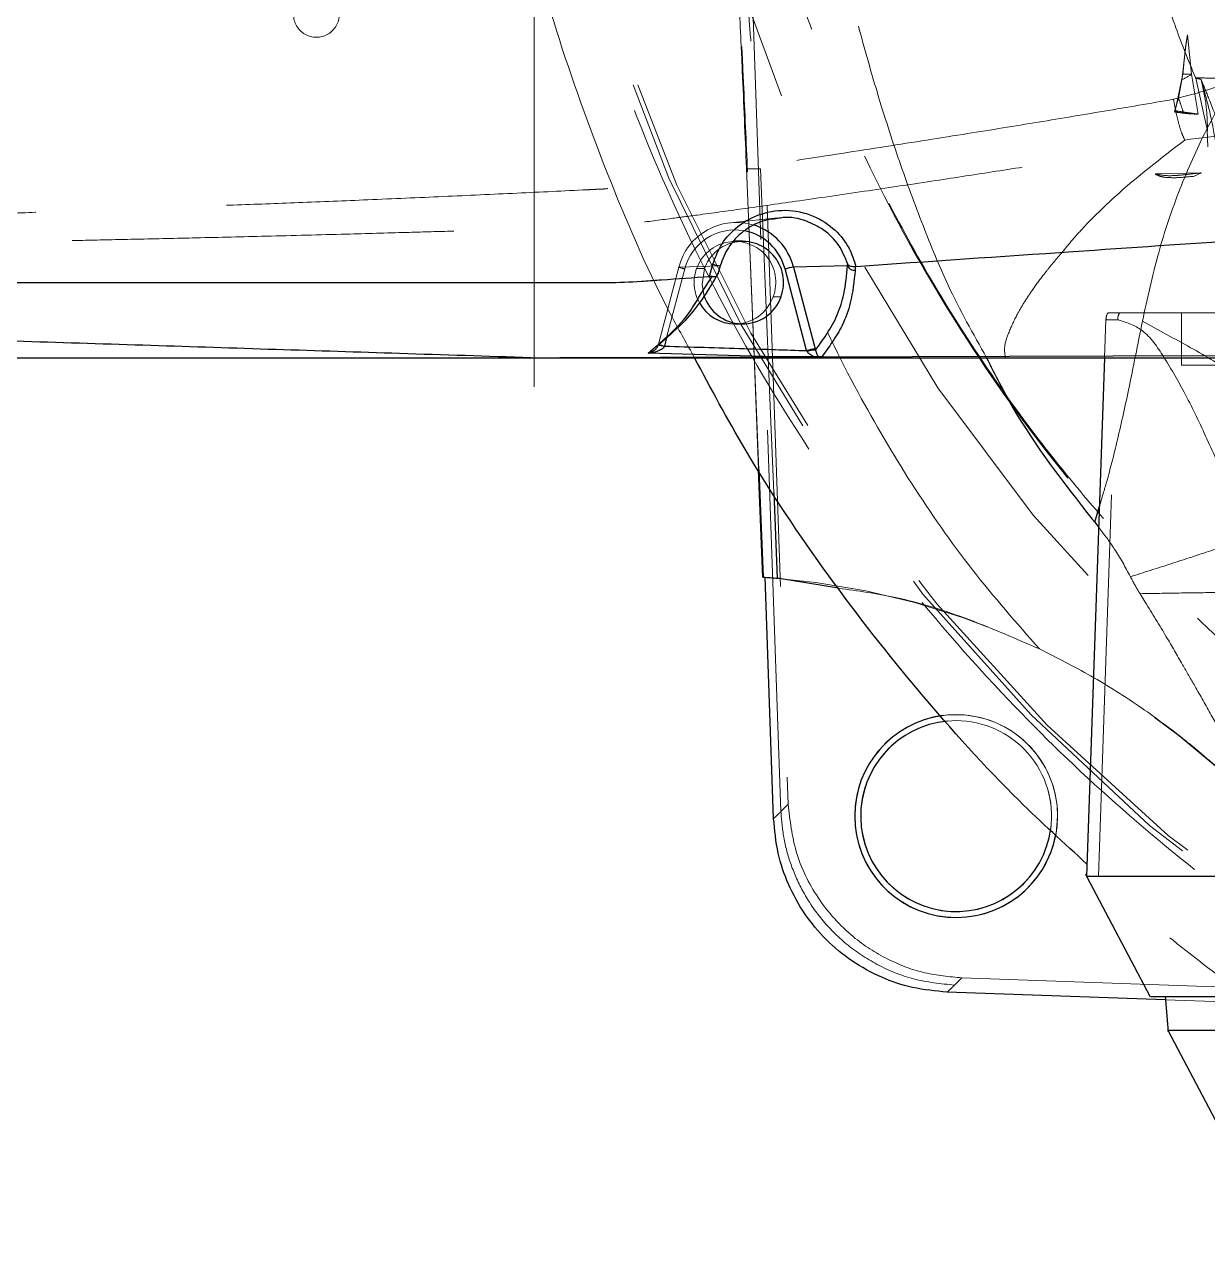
# Model space of a CAD drawing. Header units: millimetres. Extents: x 126 to 938, y 244 to 707.
# Drawn here: x 779.875 to 783.81, y 555.232 to 559.321 of the extents above; entities that cross this region are included whole.
import ezdxf

# ---------------------------------------------------------------- set-up
doc = ezdxf.new("R2010")
doc.units = ezdxf.units.MM
doc.linetypes.add('HIDDEN', pattern=[1.905, 1.27, -0.635])

msp = doc.modelspace()

# ---------------------------------------------------------------- linework, layer by layer
at = {"color": 7, "linetype": 'HIDDEN', "lineweight": 18}
for p, q in [((782.2786, 560.6239), (782.415, 556.7265)), ((781.5695, 558.1156), (781.5695, 559.7071)), ((781.5695, 559.7071), (781.5695, 558.4883)), ((783.7381, 559.2545), (783.7436, 559.2873)), ((783.7436, 559.2873), (783.7568, 559.1554)), ((783.7278, 559.1626), (783.7381, 559.2545)), ((783.7381, 559.2545), (783.7384, 559.2545)), ((783.702, 559.0342), (783.728, 559.1554)), ((783.725, 559.1375), (783.7278, 559.1626)), ((783.7278, 559.1626), (783.7286, 559.1626)), ((783.728, 559.1554), (783.7568, 559.1554)), ((783.7568, 559.1554), (783.7786, 559.023)), ((783.771, 559.1431), (783.8094, 558.9677)), ((783.7134, 559.0765), (783.725, 559.1375)), ((783.6998, 559.0303), (783.7134, 559.0765)), ((783.8092, 558.9691), (783.8111, 558.9141)), ((783.6385, 558.8245), (783.7898, 558.8274)), ((783.6385, 558.8236), (783.6385, 558.8245)), ((783.7574, 558.8157), (783.7629, 558.8157)), ((783.7898, 558.8274), (783.7629, 558.8157)), ((782.38, 558.6776), (782.2225, 558.6617)), ((781.9833, 558.2573), (782.051, 558.514)), ((781.9836, 558.2574), (782.0514, 558.5141)), ((782.0709, 558.5077), (782.0107, 558.2797)), ((782.1885, 558.5181), (782.0514, 558.5141)), ((782.1105, 558.5093), (782.1366, 558.5093)), ((782.1813, 558.4922), (782.1767, 558.4848)), ((782.1885, 558.5181), (782.1813, 558.4922)), ((782.365, 558.4152), (782.391, 558.4152)), ((787.3237, 558.3623), (783.4787, 558.3623)), ((783.4787, 558.3623), (783.5176, 558.3623)), ((783.5176, 558.3623), (784.7833, 558.3623)), ((783.7237, 558.3623), (783.7237, 558.1873)), ((791.2237, 558.3623), (783.7237, 558.3623)), ((783.7237, 558.3623), (789.7719, 558.3623)), ((783.4469, 556.4872), (783.511, 558.339)), ((783.472, 558.339), (783.4676, 558.2123)), ((787.3237, 558.339), (783.472, 558.339)), ((783.472, 558.339), (783.511, 558.339)), ((781.9834, 558.2572), (781.9826, 558.2544)), ((783.1375, 558.2123), (778.1429, 558.2123)), ((783.1375, 558.2123), (784.6166, 558.2123)), ((791.2237, 558.1873), (783.7237, 558.1873)), ((783.7237, 558.1873), (789.7719, 558.1873)), ((783.5837, 557.43), (783.5854, 557.4272)), ((783.5854, 557.4272), (783.6027, 557.3992)), ((782.9737, 557.0048), (782.9444, 557.0034)), ((782.415, 556.7265), (782.3908, 556.7024)), ((783.3059, 556.6276), (783.3112, 556.6873)), ((783.4074, 556.4875), (783.4074, 556.4873)), ((782.9683, 556.1248), (782.9926, 556.149)), ((782.9926, 556.149), (786.7006, 556.0192)), ((784.5096, 556.0873), (783.6223, 556.0873)), ((784.4368, 556.0495), (783.6696, 556.0763))]:
    msp.add_line(p, q, dxfattribs=at)
at = {"color": 7, "linetype": 'Continuous', "lineweight": 25}
for p, q in [((782.2638, 558.5998), (782.2377, 558.5998)), ((782.1533, 558.4828), (782.1646, 558.5237)), ((782.1887, 558.5179), (782.181, 558.49)), ((782.181, 558.49), (782.1813, 558.4922)), ((782.4763, 558.236), (782.4046, 558.5077)), ((782.6124, 558.5184), (782.4327, 558.5141)), ((782.4327, 558.5141), (782.5043, 558.2425)), ((778.925, 558.463), (781.6997, 558.4627)), ((782.1181, 558.4135), (782.1624, 558.4826)), ((782.2377, 558.3248), (782.2638, 558.3248)), ((782.0107, 558.2797), (782.0031, 558.2509)), ((782.0031, 558.2509), (782.0023, 558.2494)), ((778.9682, 558.2123), (781.559, 558.2123)), ((781.559, 558.2123), (789.6435, 558.2123)), ((782.3689, 558.215), (781.9491, 558.2277)), ((782.5019, 558.2151), (782.3689, 558.215)), ((783.4676, 558.2123), (783.4074, 556.4873)), ((782.3311, 557.4823), (782.3166, 557.84)), ((782.3171, 557.8393), (782.3315, 557.4822)), ((782.3668, 557.7641), (782.3784, 557.4789)), ((783.4347, 557.6653), (783.4503, 557.7183)), ((783.4262, 557.6753), (783.4347, 557.6653)), ((783.4347, 557.6653), (783.4479, 557.6474)), ((782.5826, 557.4455), (782.3784, 557.4789)), ((783.4036, 556.4946), (783.4074, 556.4875)), ((783.4074, 556.4873), (783.6196, 556.0856)), ((783.6696, 556.0763), (782.9441, 556.1017)), ((783.6227, 556.0873), (784.0032, 556.0873)), ((783.6686, 556.0884), (783.679, 555.9699))]:
    msp.add_line(p, q, dxfattribs=at)
at = {"color": 7, "linetype": 'HIDDEN', "lineweight": 18, "flags": 128}
for points in [[(782.3908, 556.7024), (782.3143, 558.8977), (782.2542, 560.6225)], [(782.3166, 557.84), (782.3002, 558.2445), (782.276, 558.8433)], [(782.2765, 558.8425), (782.3016, 558.2225), (782.3171, 557.8393)], [(782.3233, 558.8407), (782.3541, 558.0781), (782.3668, 557.7641)], [(782.1366, 558.5093), (782.1285, 558.4563), (782.1345, 558.4213)], [(782.3908, 556.7023), (782.3908, 556.7023), (782.3908, 556.7023)], [(784.1262, 556.4873), (784.1025, 556.4873), (783.4469, 556.4872)]]:
    msp.add_lwpolyline(points, dxfattribs=at)
at = {"color": 7, "linetype": 'Continuous', "lineweight": 25, "flags": 128}
for points in [[(782.0023, 558.2494), (781.9979, 558.2506), (781.9937, 558.2517), (781.9901, 558.2526), (781.987, 558.2534), (781.9847, 558.254), (781.9832, 558.2543), (781.9825, 558.2544), (781.9828, 558.2543)], [(782.5267, 558.2155), (782.8277, 558.2165), (783.1505, 558.2175), (783.4951, 558.2186), (783.8615, 558.2198), (784.2497, 558.221), (784.6597, 558.2223), (785.0114, 558.2235), (785.1616, 558.2239), (785.3163, 558.2244), (785.4756, 558.2249), (785.6393, 558.2254), (785.8488, 558.2261), (786.078, 558.2268), (786.2988, 558.2275), (786.4938, 558.2281), (786.696, 558.2288), (786.7968, 558.2291), (786.8907, 558.2294), (786.9484, 558.2295), (787.0046, 558.2296)], [(782.3665, 556.6792), (782.3508, 557.1287), (782.3384, 557.4818)], [(783.6794, 555.9725), (783.7712, 555.7987), (783.9721, 555.4183)]]:
    msp.add_lwpolyline(points, dxfattribs=at)
at = {"color": 7, "linetype": 'HIDDEN', "lineweight": 18}
msp.add_circle((782.9737, 556.6873), 0.3175, dxfattribs=at)
for centre, radius, start, end in [((787.4737, 561.1873), 5.5, 90, 270), ((787.4737, 561.1873), 5.5, 90, 270), ((787.4737, 561.1872), 5.95, 181.9999, 266.80843), ((787.4737, 561.1872), 5.95, 181.99983, 266.80851), ((787.4737, 561.1873), 5.9354, 182.00006, 268), ((780.8455, 559.3547), 0.0762, 179.9955, 0.0045), ((780.8455, 559.3547), 0.0762, 179.9955, 0.0045), ((783.347, 559.8482), 0.805, 298.0066, 300.6028), ((782.2422, 558.4655), 0.1969, 72.0522, 165.7191), ((782.2382, 558.4648), 0.1728, 80.2389, 165.6319), ((782.2382, 558.4635), 0.1357, 339.1752, 160.2572), ((782.2648, 558.4639), 0.136, 105.7156, 160.5145), ((782.0513, 558.5137), 0.000421, 82.1559, 128.8923), ((782.0943, 558.6143), 0.1092, 246.6872, 257.6349), ((782.2416, 558.4623), 0.1393, 160.2622, 208.7427), ((782.1883, 558.5177), 0.000437, 28.6672, 70.6037), ((782.2373, 558.4601), 0.1353, 270.1752, 340.6525), ((783.5219, 558.3373), 0.0499, 149.9577, 178.0041), ((782.1737, 554.9872), 2.5, 25.1443, 86.2217), ((782.9737, 556.6873), 0.3375, 0.0002, 179.9998), ((782.9737, 556.6873), 0.3375, 359.9982, 97.7834), ((782.9737, 556.6873), 0.3175, 352.4359, 89.9995), ((782.9737, 556.6873), 0.3375, 180.0002, 359.9998)]:
    msp.add_arc(centre, radius, start, end, dxfattribs=at)
at = {"color": 7, "linetype": 'Continuous', "lineweight": 25}
for centre, radius, start, end in [((782.2405, 558.4645), 0.1985, 14.4875, 71.6709), ((782.2365, 558.4642), 0.1736, 14.4884, 79.7061), ((782.2631, 558.4629), 0.1365, 339.5671, 104.9148), ((782.2196, 558.6989), 0.1837, 252.597, 260.3332), ((782.4724, 558.2778), 0.2396, 99.5574, 106.4425), ((782.2638, 558.4599), 0.1349, 196.6234, 340.6505), ((782.2382, 558.4599), 0.1351, 208.556, 269.8193), ((781.9835, 558.2571), 0.000313, 75.0856, 137.096), ((782.0265, 558.3575), 0.1091, 246.692, 257.6413), ((782.5442, 558.0056), 0.2402, 99.5593, 106.4299), ((782.502, 558.1614), 0.0759, 87.2097, 108.6086), ((782.9737, 556.6873), 0.3375, 97.7827, 179.9998), ((782.9737, 556.6873), 0.3175, 95.2954, 352.4349), ((782.9737, 556.6873), 0.3375, 180.0005, 349.8232)]:
    msp.add_arc(centre, radius, start, end, dxfattribs=at)
at = {"color": 7, "linetype": 'HIDDEN', "lineweight": 18}
for points, knots in [([(782.3024, 561.1872), (782.3309, 560.9852), (782.3846, 560.603), (782.4583, 560.1793), (782.51, 559.9158), (782.5358, 559.7909), (782.5619, 559.6707), (782.5884, 559.5551), (782.6153, 559.4442), (782.6547, 559.2905), (782.709, 559.0975), (782.7821, 558.8692), (782.861, 558.656), (782.9506, 558.4344), (783.0302, 558.292), (783.0748, 558.2123)], [0, 0, 0, 0, 0.198048, 0.374629, 0.417352, 0.458618, 0.498429, 0.536796, 0.573717, 0.609202, 0.690801, 0.768293, 0.841796, 0.911447, 1, 1, 1, 1]), ([(782.1883, 560.5354), (782.1976, 560.4688), (782.2166, 560.3328), (782.2554, 560.1261), (782.3036, 559.9126), (782.3577, 559.7112), (782.4177, 559.5171), (782.4844, 559.3253), (782.5674, 559.1139), (782.6787, 558.8639), (782.8216, 558.5855), (783.001, 558.2854), (783.2019, 557.9956), (783.4156, 557.728), (783.6132, 557.5109), (783.7937, 557.3322), (783.92, 557.2174), (784.012, 557.1386), (784.0623, 557.0965), (784.1143, 557.0543), (784.1678, 557.0118), (784.2229, 556.9693), (784.2921, 556.9173), (784.3928, 556.8446), (784.5009, 556.7711), (784.6056, 556.7038), (784.6911, 556.651), (784.7863, 556.5948), (784.8915, 556.5357), (785.0576, 556.4476), (785.2768, 556.3426), (785.5406, 556.2337), (785.8056, 556.1395), (786.0751, 556.0592), (786.3522, 555.9913), (786.5345, 555.9586), (786.6232, 555.9427)], [0, 0, 0, 0, 0.029427, 0.0601118, 0.0920571, 0.125264, 0.151383, 0.1810111, 0.214148, 0.2507974, 0.3007912, 0.3511115, 0.4037674, 0.4550719, 0.50096, 0.5322046, 0.5662675, 0.5756555, 0.5852353, 0.5950095, 0.6049763, 0.6151366, 0.6254886, 0.6429089, 0.6695038, 0.6827103, 0.6973837, 0.7135229, 0.7311274, 0.7501964, 0.7958395, 0.8374784, 0.875119, 0.9189318, 0.9605581, 1, 1, 1, 1]), ([(782.1893, 560.5321), (782.1896, 560.5303), (782.1905, 560.5239), (782.1918, 560.5107), (782.1973, 560.4529), (782.2047, 560.3534), (782.216, 560.2103), (782.225, 560.0943), (782.2321, 560.0037), (782.2368, 559.9446), (782.2414, 559.8866), (782.246, 559.8294), (782.2507, 559.7696), (782.2567, 559.6951), (782.2652, 559.5884), (782.2753, 559.4607), (782.2859, 559.3274), (782.2954, 559.2057), (782.3048, 559.0848), (782.3141, 558.9625), (782.3203, 558.8807), (782.3233, 558.8407)], [0, 0, 0, 0, 0.003193, 0.011347, 0.023555, 0.105786, 0.187847, 0.277237, 0.311595, 0.348576, 0.381973, 0.41455, 0.449929, 0.488148, 0.546688, 0.639211, 0.714529, 0.783133, 0.855041, 0.928995, 1, 1, 1, 1]), ([(782.2585, 559.2508), (782.2548, 559.3318), (782.2462, 559.5223), (782.2333, 559.7833), (782.2205, 560.0325), (782.2113, 560.2012), (782.204, 560.3288), (782.1997, 560.3991), (782.197, 560.4403), (782.1962, 560.4521)], [0, 0, 0, 0, 0.20207, 0.47568, 0.651728, 0.824404, 0.896922, 0.970596, 1, 1, 1, 1]), ([(786.5768, 555.9519), (786.4478, 555.9757), (786.1621, 556.0283), (785.733, 556.1576), (785.2937, 556.3278), (784.8772, 556.5334), (784.4859, 556.7702), (784.122, 557.0357), (783.7872, 557.3269), (783.4502, 557.6752), (783.1242, 558.086), (782.8246, 558.5616), (782.581, 559.0555), (782.3944, 559.5605), (782.2651, 560.0316), (782.2194, 560.3364), (782.1996, 560.4678)], [0, 0, 0, 0, 0.058392, 0.129282, 0.19916, 0.268, 0.335799, 0.402573, 0.468349, 0.533161, 0.61811, 0.701402, 0.783004, 0.86285, 0.940852, 1, 1, 1, 1]), ([(782.1035, 558.2123), (782.0787, 558.2562), (781.9734, 558.4433), (781.8201, 558.7962), (781.6477, 559.2676), (781.5125, 559.7554), (781.4553, 560.0866), (781.4268, 560.2518)], [0, 0, 0, 0, 0.070123, 0.2981, 0.533286, 0.767174, 1, 1, 1, 1]), ([(787.2862, 555.2321), (787.107, 555.2422), (786.7487, 555.2622), (786.2149, 555.3517), (785.6893, 555.4868), (785.1825, 555.6697), (784.7083, 555.891), (784.2686, 556.1451), (783.8593, 556.4292), (783.4757, 556.7458), (783.0979, 557.1148), (782.735, 557.5402), (782.3981, 558.0244), (782.1109, 558.539), (781.877, 559.0789), (781.6933, 559.6383), (781.6185, 560.0228), (781.5811, 560.215)], [0, 0, 0, 0, 0.065567, 0.131071, 0.19746, 0.263689, 0.327713, 0.388478, 0.449099, 0.509625, 0.570066, 0.641911, 0.713662, 0.78533, 0.856935, 0.928486, 1, 1, 1, 1]), ([(783.5933, 558.3338), (783.61, 558.4102), (783.6424, 558.5593), (783.7141, 558.7719), (783.8041, 558.9746), (783.9214, 559.1749), (784.0702, 559.3652), (784.2493, 559.5344), (784.3871, 559.6166), (784.4554, 559.6574)], [0, 0, 0, 0, 0.143575, 0.28031, 0.411407, 0.550593, 0.705768, 0.854197, 1, 1, 1, 1]), ([(783.66, 559.4409), (783.6746, 559.3971), (783.7077, 559.2981), (783.747, 559.1984), (783.7712, 559.1425), (783.7722, 559.14)], [0, 0, 0, 0, 0.430962, 0.975078, 1, 1, 1, 1]), ([(783.7384, 559.2545), (783.7392, 559.2606), (783.7407, 559.2715), (783.7427, 559.2824), (783.7436, 559.2873)], [0, 0, 0, 0, 0.5573, 1, 1, 1, 1]), ([(782.276, 558.8433), (782.2716, 558.9507), (782.266, 559.0866), (782.2598, 559.2224), (782.2585, 559.2508)], [0, 0, 0, 0, 0.790354, 1, 1, 1, 1]), ([(782.2606, 559.2481), (782.2626, 559.2078), (782.2692, 559.0688), (782.2753, 558.9298), (782.2796, 558.8311)], [0, 0, 0, 0, 0.2897302, 1, 1, 1, 1]), ([(784.3582, 559.2228), (784.3158, 559.2266), (784.2315, 559.234), (784.1049, 559.2096), (783.9734, 559.1674), (783.8409, 559.1094), (783.7433, 559.0842), (783.6969, 559.0723)], [0, 0, 0, 0, 0.185485, 0.368932, 0.55918, 0.790327, 1, 1, 1, 1]), ([(783.7286, 559.1626), (783.7302, 559.1795), (783.7331, 559.2101), (783.7368, 559.2407), (783.7384, 559.2545)], [0, 0, 0, 0, 0.549762, 1, 1, 1, 1]), ([(783.728, 559.1554), (783.7281, 559.1567), (783.7283, 559.1591), (783.7285, 559.1615), (783.7286, 559.1626)], [0, 0, 0, 0, 0.558759, 1, 1, 1, 1]), ([(783.7884, 559.1388), (783.7814, 559.1402), (783.7579, 559.1448), (783.8483, 559.1412), (783.9093, 559.1414), (783.9946, 559.1403), (784.0466, 559.1397)], [0, 0, 0, 0, 0.056564, 0.187457, 0.505677, 1, 1, 1, 1]), ([(784.0147, 558.626), (784.0035, 558.6467), (783.9812, 558.6881), (783.9395, 558.772), (783.8964, 558.8678), (783.853, 558.976), (783.8193, 559.063), (783.7973, 559.1171), (783.7884, 559.1388)], [0, 0, 0, 0, 0.125968, 0.251365, 0.500907, 0.687701, 0.87474, 1, 1, 1, 1]), ([(783.7884, 559.1388), (783.7951, 559.1095), (783.808, 559.053), (783.8092, 558.9952), (783.8099, 558.9673)], [0, 0, 0, 0, 0.518734, 1, 1, 1, 1]), ([(783.8399, 558.9126), (783.8335, 558.9497), (783.8203, 559.026), (783.7993, 559.1005), (783.7884, 559.1388)], [0, 0, 0, 0, 0.486743, 1, 1, 1, 1]), ([(783.6969, 559.0723), (783.6199, 559.059), (783.4651, 559.0324), (783.2316, 558.9936), (782.9836, 558.9534), (782.7159, 558.9113), (782.4415, 558.8686), (782.1856, 558.8297), (782.0132, 558.8043), (781.9092, 558.7894), (781.8685, 558.7835), (781.8398, 558.7793), (781.8208, 558.7765), (781.8065, 558.7738), (781.786, 558.7733), (781.7667, 558.7722), (781.6748, 558.7678), (781.509, 558.7597), (781.2658, 558.7487), (781.0234, 558.738), (780.7906, 558.7285), (780.5317, 558.719), (780.2696, 558.7095), (780.0204, 558.7004), (779.856, 558.6942), (779.747, 558.6898), (779.6758, 558.6869), (779.6112, 558.684), (779.556, 558.6815), (779.5108, 558.6791), (779.4604, 558.6762), (779.3764, 558.6737), (779.2562, 558.6696), (779.1208, 558.6653), (779.0004, 558.6616), (778.8957, 558.6586), (778.7718, 558.655), (778.6219, 558.6509), (778.4421, 558.6461), (778.2573, 558.6413), (778.0805, 558.6373), (777.9134, 558.6325), (777.7528, 558.6272), (777.5893, 558.6223), (777.4243, 558.6173), (777.2638, 558.6126), (777.1206, 558.6085), (776.9642, 558.6041), (776.7746, 558.599), (776.518, 558.5923), (776.3281, 558.5874), (776.2237, 558.5847)], [0, 0, 0, 0, 0.031249, 0.062809, 0.094682, 0.131752, 0.171226, 0.205744, 0.235302, 0.240907, 0.247788, 0.251749, 0.252481, 0.255505, 0.257535, 0.26069, 0.263221, 0.294327, 0.327124, 0.360597, 0.391369, 0.420317, 0.464249, 0.496269, 0.520068, 0.530048, 0.539922, 0.548546, 0.555918, 0.562039, 0.566652, 0.576095, 0.595669, 0.614733, 0.630297, 0.643866, 0.656607, 0.679894, 0.703864, 0.72852, 0.753857, 0.774594, 0.795385, 0.818143, 0.840024, 0.861405, 0.882385, 0.897313, 0.924004, 0.958232, 1, 1, 1, 1]), ([(783.7344, 558.9368), (783.7308, 558.9445), (783.7216, 558.9642), (783.7127, 558.9974), (783.7037, 559.0348), (783.6992, 559.0597), (783.6969, 559.0723)], [0, 0, 0, 0, 0.180567, 0.462115, 0.727638, 1, 1, 1, 1]), ([(783.7302, 559.0263), (783.7273, 559.0355), (783.722, 559.0523), (783.7161, 559.069), (783.7134, 559.0765)], [0, 0, 0, 0, 0.547127, 1, 1, 1, 1]), ([(783.6998, 559.0303), (783.7002, 559.031), (783.701, 559.0323), (783.7017, 559.0336), (783.702, 559.0342)], [0, 0, 0, 0, 0.559393, 1, 1, 1, 1]), ([(783.7302, 559.0263), (783.7246, 559.027), (783.7144, 559.0283), (783.7043, 559.0297), (783.6998, 559.0303)], [0, 0, 0, 0, 0.559984, 1, 1, 1, 1]), ([(783.7786, 559.023), (783.7643, 559.025), (783.7388, 559.0287), (783.7133, 559.0325), (783.702, 559.0342)], [0, 0, 0, 0, 0.560058, 1, 1, 1, 1]), ([(783.7786, 559.023), (783.7696, 559.0232), (783.7534, 559.0236), (783.7373, 559.0254), (783.7302, 559.0263)], [0, 0, 0, 0, 0.557935, 1, 1, 1, 1]), ([(776.2237, 558.5386), (776.3217, 558.5408), (776.5223, 558.5455), (776.8301, 558.552), (777.1504, 558.5585), (777.431, 558.5641), (777.6612, 558.5686), (777.8321, 558.5719), (777.9845, 558.5746), (778.1267, 558.5759), (778.2585, 558.5771), (778.3929, 558.5782), (778.5337, 558.5794), (778.6933, 558.5809), (778.8715, 558.5828), (779.0584, 558.5852), (779.2313, 558.588), (779.3681, 558.5904), (779.4609, 558.592), (779.528, 558.5931), (779.5915, 558.594), (779.6678, 558.5952), (779.7599, 558.5968), (779.8578, 558.5987), (779.9678, 558.6008), (780.0965, 558.6035), (780.2596, 558.607), (780.4572, 558.6115), (780.6894, 558.617), (780.9226, 558.623), (781.1271, 558.6287), (781.2938, 558.6335), (781.4451, 558.6378), (781.5994, 558.6432), (781.7545, 558.6461), (781.8969, 558.6582), (782.016, 558.6744), (782.1338, 558.6898), (782.2759, 558.7095), (782.4656, 558.7364), (782.68, 558.7679), (782.8981, 558.8005), (783.1082, 558.8327), (783.3133, 558.8653), (783.5227, 558.8999), (783.6634, 558.9244), (783.7344, 558.9368)], [0, 0, 0, 0, 0.039026, 0.079894, 0.122612, 0.166623, 0.191639, 0.214323, 0.234669, 0.252358, 0.270935, 0.287165, 0.305868, 0.327044, 0.350699, 0.376838, 0.401484, 0.419582, 0.431322, 0.438421, 0.446328, 0.45658, 0.468813, 0.483027, 0.495552, 0.512637, 0.534289, 0.560521, 0.591349, 0.626795, 0.653416, 0.672811, 0.693212, 0.713703, 0.734284, 0.754979, 0.770562, 0.782156, 0.802277, 0.827693, 0.858457, 0.888572, 0.915509, 0.94311, 0.97129, 1, 1, 1, 1]), ([(783.7344, 558.9368), (783.6552, 558.8758), (783.5367, 558.7848), (783.4169, 558.6676), (783.3599, 558.6045), (783.3375, 558.5768), (783.3265, 558.5632)], [0, 0, 0, 0, 0.540374, 0.807191, 0.90538, 1, 1, 1, 1]), ([(783.7344, 558.9368), (783.7858, 558.9437), (783.8875, 558.9574), (784.0391, 558.9465), (784.1857, 558.9255), (784.2829, 558.9162), (784.3315, 558.9116)], [0, 0, 0, 0, 0.258645, 0.511641, 0.756207, 1, 1, 1, 1]), ([(782.3233, 558.8407), (782.3172, 558.8405), (782.3082, 558.8403), (782.2966, 558.8404), (782.2891, 558.8406), (782.2832, 558.8412), (782.2787, 558.8413), (782.2768, 558.8427), (782.276, 558.8433)], [0, 0, 0, 0, 0.382529, 0.56528, 0.725915, 0.853118, 0.940485, 1, 1, 1, 1]), ([(783.2508, 557.2433), (783.175, 557.3297), (783.0216, 557.5045), (782.8219, 557.7917), (782.6359, 558.1084), (782.4657, 558.4573), (782.3713, 558.7113), (782.3233, 558.8407)], [0, 0, 0, 0, 0.185299, 0.374922, 0.563097, 0.77746, 1, 1, 1, 1]), ([(783.6363, 558.8236), (783.6367, 558.8238), (783.6375, 558.8241), (783.6382, 558.8244), (783.6385, 558.8245)], [0, 0, 0, 0, 0.561015, 1, 1, 1, 1]), ([(783.7574, 558.8157), (783.7422, 558.814), (783.7157, 558.811), (783.681, 558.8114), (783.6548, 558.8139), (783.6419, 558.8207), (783.6363, 558.8236)], [0, 0, 0, 0, 0.371589, 0.647915, 0.848035, 1, 1, 1, 1]), ([(783.6385, 558.8236), (783.6381, 558.8236), (783.6374, 558.8236), (783.6366, 558.8236), (783.6363, 558.8236)], [0, 0, 0, 0, 0.5611035, 1, 1, 1, 1]), ([(783.7898, 558.8274), (783.7802, 558.8265), (783.7586, 558.8246), (783.7281, 558.8206), (783.6971, 558.818), (783.6679, 558.8177), (783.6484, 558.8216), (783.6385, 558.8236)], [0, 0, 0, 0, 0.189293, 0.427717, 0.607252, 0.801756, 1, 1, 1, 1]), ([(783.3265, 558.5632), (783.3206, 558.5564), (783.309, 558.5431), (783.2892, 558.5195), (783.2618, 558.4853), (783.2301, 558.4426), (783.1993, 558.3959), (783.1713, 558.3479), (783.1494, 558.299), (783.1321, 558.2514), (783.1359, 558.2236), (783.1375, 558.2123)], [0, 0, 0, 0, 0.065854, 0.129862, 0.22671, 0.388207, 0.520439, 0.638118, 0.7955, 0.917091, 1, 1, 1, 1]), ([(783.5176, 558.3623), (783.5155, 558.358), (783.512, 558.3506), (783.5113, 558.3425), (783.511, 558.339)], [0, 0, 0, 0, 0.575829, 1, 1, 1, 1]), ([(783.4503, 557.7183), (783.4586, 557.7457), (783.4794, 557.8151), (783.5123, 557.9438), (783.5512, 558.1217), (783.5781, 558.2574), (783.5933, 558.3338)], [0, 0, 0, 0, 0.135899, 0.343647, 0.630259, 1, 1, 1, 1]), ([(783.511, 558.339), (783.5376, 558.3305), (783.6008, 558.3102), (783.6674, 558.2125), (783.7369, 558.0938), (783.8048, 557.9498), (783.8729, 557.8016), (783.9401, 557.66), (784.0084, 557.5445), (784.0742, 557.4497), (784.1361, 557.4303), (784.1622, 557.4222)], [0, 0, 0, 0, 0.070695, 0.168058, 0.29164, 0.432147, 0.578155, 0.715454, 0.835863, 0.930731, 1, 1, 1, 1]), ([(783.5933, 558.3338), (783.6469, 558.3047), (783.7519, 558.2479), (783.9006, 558.1613), (784.0327, 558.0785), (784.14, 558.005), (784.2202, 557.9402), (784.2652, 557.8961), (784.2918, 557.8496), (784.2725, 557.8365), (784.2644, 557.831)], [0, 0, 0, 0, 0.207954, 0.407043, 0.587017, 0.73828, 0.853569, 0.929673, 0.970325, 1, 1, 1, 1]), ([(784.2637, 557.8312), (784.2629, 557.8153), (784.2611, 557.7786), (784.2094, 557.7339), (784.1393, 557.692), (784.0441, 557.6503), (783.9334, 557.6086), (783.8118, 557.567), (783.6842, 557.5252), (783.5974, 557.4977), (783.5536, 557.4838)], [0, 0, 0, 0, 0.05606, 0.130149, 0.232542, 0.360931, 0.507912, 0.666658, 0.831586, 1, 1, 1, 1]), ([(783.4479, 557.6474), (783.4658, 557.6243), (783.5057, 557.5728), (783.5366, 557.5154), (783.5536, 557.4838)], [0, 0, 0, 0, 0.449176, 1, 1, 1, 1]), ([(782.3384, 557.4818), (782.3371, 557.4819), (782.3346, 557.4821), (782.3322, 557.4822), (782.3311, 557.4823)], [0, 0, 0, 0, 0.559882, 1, 1, 1, 1]), ([(783.5536, 557.4838), (783.5583, 557.4746), (783.5678, 557.4564), (783.5784, 557.4387), (783.5837, 557.43)], [0, 0, 0, 0, 0.501823, 1, 1, 1, 1]), ([(783.2508, 557.2433), (783.1733, 557.2772), (783.0179, 557.3451), (782.794, 557.4163), (782.6462, 557.4367), (782.5826, 557.4455)], [0, 0, 0, 0, 0.362113, 0.72571, 1, 1, 1, 1]), ([(784.1689, 557.4272), (784.1673, 557.4276), (784.1559, 557.4307), (784.1273, 557.4298), (784.0786, 557.4322), (784.0117, 557.4321), (783.9278, 557.4321), (783.8273, 557.4311), (783.7113, 557.4295), (783.6289, 557.428), (783.5854, 557.4272)], [0, 0, 0, 0, 0.008306, 0.060589, 0.145181, 0.259605, 0.403719, 0.576572, 0.776189, 1, 1, 1, 1]), ([(783.6027, 557.3992), (783.6262, 557.3609), (783.6685, 557.2919), (783.723, 557.1985), (783.7727, 557.1116), (783.821, 557.0264), (783.8701, 556.9383), (783.9008, 556.8824), (783.9153, 556.856)], [0, 0, 0, 0, 0.215306, 0.387255, 0.51737, 0.694822, 0.855627, 1, 1, 1, 1]), ([(784.1433, 556.527), (784.1296, 556.5442), (784.0959, 556.5866), (784.0331, 556.6596), (783.9598, 556.7378), (783.8829, 556.8126), (783.8113, 556.8771), (783.7156, 556.9569), (783.5875, 557.0519), (783.4252, 557.1552), (783.3081, 557.2144), (783.2508, 557.2433)], [0, 0, 0, 0, 0.057154, 0.14057, 0.250234, 0.335628, 0.419138, 0.500769, 0.659421, 0.833277, 1, 1, 1, 1]), ([(782.415, 556.7265), (782.421, 556.6735), (782.4334, 556.5637), (782.5091, 556.4099), (782.6174, 556.2887), (782.7424, 556.2081), (782.866, 556.161), (782.9512, 556.1529), (782.9926, 556.149)], [0, 0, 0, 0, 0.177636, 0.367408, 0.56256, 0.714677, 0.861483, 1, 1, 1, 1]), ([(782.3908, 556.7023), (782.3908, 556.7023), (782.3907, 556.7022), (782.3907, 556.7022), (782.3906, 556.7021), (782.3905, 556.702), (782.3903, 556.7018), (782.3899, 556.7015), (782.3893, 556.7008), (782.3881, 556.6998), (782.386, 556.6977), (782.3823, 556.6942), (782.3756, 556.6879), (782.3701, 556.6826), (782.3665, 556.6792)], [0, 0, 0, 0, 0.001892, 0.003032, 0.005428, 0.009715, 0.017268, 0.030873, 0.055049, 0.098624, 0.175816, 0.313833, 0.560141, 1, 1, 1, 1]), ([(782.3908, 556.7024), (782.3908, 556.7024), (782.3908, 556.7023), (782.3908, 556.7023), (782.3908, 556.7023)], [0, 0, 0, 0, 0.531112, 1, 1, 1, 1]), ([(782.3908, 556.7023), (782.3931, 556.6736), (782.3979, 556.6138), (782.4229, 556.5231), (782.4642, 556.4305), (782.5255, 556.3404), (782.6077, 556.2577), (782.7109, 556.1892), (782.8331, 556.139), (782.9224, 556.1296), (782.9683, 556.1248)], [0, 0, 0, 0, 0.096057, 0.200418, 0.313081, 0.434029, 0.563235, 0.700677, 0.846275, 1, 1, 1, 1]), ([(784.7412, 555.5808), (784.6601, 555.6266), (784.4901, 555.7227), (784.2427, 555.8743), (783.9984, 556.0407), (783.7669, 556.2156), (783.5671, 556.3765), (783.4529, 556.4857), (783.4088, 556.5278)], [0, 0, 0, 0, 0.170437, 0.357362, 0.530958, 0.711007, 0.888346, 1, 1, 1, 1]), ([(783.4469, 556.4872), (783.4425, 556.4873), (783.4341, 556.4876), (783.423, 556.4871), (783.4148, 556.4872), (783.4101, 556.4871), (783.408, 556.4873), (783.4075, 556.4873), (783.4074, 556.4873)], [0, 0, 0, 0, 0.334724, 0.635702, 0.840843, 0.960134, 0.990642, 1, 1, 1, 1]), ([(782.9441, 556.1017), (782.9486, 556.106), (782.9567, 556.1137), (782.9648, 556.1214), (782.9683, 556.1248)], [0, 0, 0, 0, 0.559867, 1, 1, 1, 1]), ([(784.6223, 556.0873), (784.6167, 556.0873), (784.5865, 556.0873), (784.5258, 556.0873), (784.4151, 556.0873), (784.2769, 556.0873), (784.1382, 556.0873), (784.0156, 556.0873), (783.9078, 556.0873), (783.8095, 556.0873), (783.7295, 556.0873), (783.6949, 556.0873), (783.6612, 556.0873), (783.7104, 556.0873), (783.7425, 556.0873), (783.8408, 556.0873), (783.9697, 556.0873), (784.1571, 556.0873), (784.3599, 556.0873), (784.574, 556.0873), (784.7877, 556.0873), (785.0185, 556.0873), (785.2955, 556.0873), (785.6223, 556.0873), (785.9991, 556.0873), (786.3557, 556.0873), (786.6858, 556.0873), (786.9874, 556.0873), (787.2947, 556.0873), (787.502, 556.0873), (787.6059, 556.0873)], [0, 0, 0, 0, 0.003482, 0.018505, 0.037221, 0.071408, 0.103333, 0.122299, 0.146739, 0.169087, 0.183811, 0.19311, 0.194895, 0.199171, 0.209155, 0.224954, 0.253478, 0.291503, 0.338513, 0.378435, 0.422738, 0.46967, 0.520044, 0.592664, 0.670211, 0.751215, 0.811491, 0.872781, 0.936255, 1, 1, 1, 1]), ([(783.6821, 555.9739), (783.6886, 555.9739), (783.7196, 555.9738), (783.785, 555.9738), (783.8857, 555.9743), (783.9974, 555.9749), (784.1011, 555.9756), (784.2604, 555.9755), (784.3948, 555.976), (784.5431, 555.976), (784.5727, 555.9764), (784.6395, 555.9762), (784.6249, 555.9765), (784.6228, 555.9765)], [0, 0, 0, 0, 0.020264, 0.097988, 0.2059333, 0.3377005, 0.449767, 0.533465, 0.8368096, 0.9000935, 0.9606475, 0.9941246, 1, 1, 1, 1])]:
    msp.add_open_spline(points, degree=3, knots=knots, dxfattribs=at)
at = {"color": 7, "linetype": 'Continuous', "lineweight": 25}
for points, knots in [([(782.1646, 558.5237), (782.172, 558.544), (782.1882, 558.5883), (782.2389, 558.6473), (782.3138, 558.6926), (782.4064, 558.7089), (782.4983, 558.6898), (782.5712, 558.6423), (782.6194, 558.5816), (782.6336, 558.5368), (782.64, 558.5164)], [0, 0, 0, 0, 0.100154, 0.219088, 0.354988, 0.501197, 0.647036, 0.782138, 0.900298, 1, 1, 1, 1]), ([(782.3804, 558.6755), (782.363, 558.6734), (782.322, 558.6685), (782.2637, 558.6349), (782.2132, 558.5833), (782.1964, 558.539), (782.1885, 558.5181)], [0, 0, 0, 0, 0.197926, 0.465537, 0.747915, 1, 1, 1, 1]), ([(782.6129, 558.5239), (782.6043, 558.5454), (782.5865, 558.5895), (782.5361, 558.6389), (782.4723, 558.6707), (782.4179, 558.6832), (782.3864, 558.6767), (782.3804, 558.6755)], [0, 0, 0, 0, 0.228598, 0.469696, 0.680608, 0.938784, 1, 1, 1, 1]), ([(782.64, 558.5164), (782.8809, 558.5329), (783.3111, 558.5624), (783.7413, 558.5918), (783.9306, 558.6047)], [0, 0, 0, 0, 0.559998, 1, 1, 1, 1]), ([(782.1767, 558.4848), (782.1583, 558.4537), (782.1254, 558.3978), (782.0598, 558.3203), (782.0104, 558.2779), (781.9828, 558.2543)], [0, 0, 0, 0, 0.3568, 0.640931, 1, 1, 1, 1]), ([(782.1624, 558.4826), (782.1646, 558.4824), (782.1689, 558.4821), (782.1745, 558.4833), (782.179, 558.4859), (782.1803, 558.4886), (782.181, 558.49)], [0, 0, 0, 0, 0.310387, 0.592843, 0.788521, 1, 1, 1, 1]), ([(782.5057, 558.2373), (782.5186, 558.2551), (782.5457, 558.2927), (782.5807, 558.3542), (782.604, 558.4314), (782.6093, 558.4868), (782.6124, 558.5184)], [0, 0, 0, 0, 0.216229, 0.454464, 0.689741, 1, 1, 1, 1]), ([(782.6375, 558.503), (782.6339, 558.4667), (782.6276, 558.4038), (782.5989, 558.3234), (782.563, 558.2653), (782.5385, 558.2317), (782.5267, 558.2155)], [0, 0, 0, 0, 0.348419, 0.602091, 0.808209, 1, 1, 1, 1]), ([(782.6124, 558.5184), (782.6125, 558.5194), (782.6127, 558.5213), (782.6128, 558.5231), (782.6129, 558.5239)], [0, 0, 0, 0, 0.558929, 1, 1, 1, 1]), ([(782.6124, 558.5184), (782.6136, 558.516), (782.6163, 558.5109), (782.6231, 558.506), (782.6304, 558.5033), (782.6351, 558.5031), (782.6375, 558.503)], [0, 0, 0, 0, 0.259176, 0.546324, 0.778085, 1, 1, 1, 1]), ([(782.6129, 558.5239), (782.614, 558.5226), (782.6166, 558.5197), (782.6226, 558.5172), (782.6299, 558.5157), (782.6352, 558.516), (782.6381, 558.5162)], [0, 0, 0, 0, 0.188575, 0.417307, 0.690912, 1, 1, 1, 1]), ([(782.6381, 558.5162), (782.638, 558.5137), (782.6379, 558.5093), (782.6376, 558.505), (782.6375, 558.503)], [0, 0, 0, 0, 0.5622092, 1, 1, 1, 1]), ([(782.64, 558.5164), (782.6397, 558.5163), (782.639, 558.5163), (782.6383, 558.5162), (782.6381, 558.5162)], [0, 0, 0, 0, 0.562363, 1, 1, 1, 1]), ([(781.6997, 558.4627), (781.7754, 558.4622), (781.8538, 558.4616), (781.9515, 558.4689), (782.0271, 558.474), (782.1, 558.4791), (782.1533, 558.4828)], [0, 0, 0, 0, 0.499517, 0.51728, 0.647359, 1, 1, 1, 1]), ([(782.1624, 558.4826), (782.1609, 558.4827), (782.1579, 558.483), (782.1549, 558.4829), (782.1533, 558.4828)], [0, 0, 0, 0, 0.478964, 1, 1, 1, 1]), ([(781.559, 558.2123), (781.4134, 558.2169), (781.1305, 558.226), (780.7092, 558.2395), (780.2925, 558.2529), (779.8786, 558.266), (779.2127, 558.287), (778.6452, 558.3052), (778.1694, 558.3251), (778.0404, 558.3296), (777.9185, 558.3385), (777.8031, 558.3515), (777.7052, 558.3624), (777.6134, 558.3733), (777.5092, 558.3863), (777.4308, 558.3968), (777.3818, 558.4034)], [0, 0, 0, 0, 0.104466, 0.202962, 0.302308, 0.403462, 0.499878, 0.780139, 0.81062, 0.841395, 0.872649, 0.898289, 0.924643, 0.943287, 0.964559, 1, 1, 1, 1]), ([(781.9491, 558.2277), (781.971, 558.2463), (782.0187, 558.2868), (782.0786, 558.3472), (782.107, 558.3949), (782.1181, 558.4135)], [0, 0, 0, 0, 0.341631, 0.744008, 1, 1, 1, 1]), ([(781.9491, 558.2277), (781.9561, 558.2301), (781.9666, 558.2337), (781.9762, 558.2428), (781.9807, 558.249), (781.9821, 558.2525), (781.9828, 558.2543)], [0, 0, 0, 0, 0.487376, 0.744006, 0.873442, 1, 1, 1, 1]), ([(782.0023, 558.2494), (782.0012, 558.2477), (781.9989, 558.2442), (781.9915, 558.2385), (781.9753, 558.2307), (781.9598, 558.2289), (781.9491, 558.2277)], [0, 0, 0, 0, 0.101196, 0.214135, 0.463201, 1, 1, 1, 1]), ([(781.9828, 558.2543), (781.9829, 558.2549), (781.9832, 558.2559), (781.9835, 558.2569), (781.9836, 558.2574)], [0, 0, 0, 0, 0.561197, 1, 1, 1, 1]), ([(782.0031, 558.2509), (782.0915, 558.2483), (782.2492, 558.2437), (782.4069, 558.2384), (782.4763, 558.236)], [0, 0, 0, 0, 0.56, 1, 1, 1, 1]), ([(782.5043, 558.2425), (782.5046, 558.2415), (782.505, 558.2398), (782.5055, 558.238), (782.5057, 558.2373)], [0, 0, 0, 0, 0.560797, 1, 1, 1, 1]), ([(781.559, 558.2123), (781.5659, 558.2123), (781.5864, 558.2123), (781.6539, 558.2126), (781.7157, 558.2128), (781.766, 558.213), (781.776, 558.213), (781.8086, 558.2131), (781.8728, 558.2133), (782.0652, 558.214), (782.234, 558.2145), (782.3689, 558.215)], [0, 0, 0, 0, 0.025639, 0.075858, 0.249989, 0.254522, 0.262235, 0.287138, 0.374991, 0.499993, 1, 1, 1, 1]), ([(783.4088, 556.5278), (783.3327, 556.5972), (783.136, 556.7765), (782.848, 557.0968), (782.5427, 557.4871), (782.2921, 557.8595), (782.1581, 558.1102), (782.1035, 558.2123)], [0, 0, 0, 0, 0.144057, 0.372684, 0.602037, 0.83793, 1, 1, 1, 1]), ([(782.4777, 558.2334), (782.4775, 558.2339), (782.477, 558.2348), (782.4765, 558.2357), (782.4763, 558.236)], [0, 0, 0, 0, 0.558416, 1, 1, 1, 1]), ([(782.5019, 558.2151), (782.497, 558.2174), (782.4898, 558.2207), (782.4818, 558.2273), (782.4791, 558.2314), (782.4777, 558.2334)], [0, 0, 0, 0, 0.5206423, 0.7691034, 1, 1, 1, 1]), ([(782.5161, 558.2153), (782.5153, 558.2152), (782.5135, 558.2152), (782.5104, 558.2152), (782.5064, 558.2151), (782.5035, 558.2151), (782.5019, 558.2151)], [0, 0, 0, 0, 0.162512, 0.382784, 0.662501, 1, 1, 1, 1]), ([(782.5057, 558.2373), (782.5062, 558.235), (782.5073, 558.2306), (782.5104, 558.223), (782.5139, 558.2183), (782.5161, 558.2153)], [0, 0, 0, 0, 0.28516, 0.549992, 1, 1, 1, 1]), ([(782.5267, 558.2155), (782.5263, 558.2155), (782.5255, 558.2155), (782.5238, 558.2154), (782.5207, 558.2154), (782.518, 558.2153), (782.5161, 558.2153)], [0, 0, 0, 0, 0.113973, 0.231334, 0.476235, 1, 1, 1, 1]), ([(783.0748, 558.2123), (783.1031, 558.1561), (783.1997, 557.9644), (783.3324, 557.795), (783.4262, 557.6753)], [0, 0, 0, 0, 0.29317, 1, 1, 1, 1]), ([(782.3311, 557.4823), (782.332, 557.4822), (782.3361, 557.482), (782.3455, 557.4814), (782.3604, 557.4803), (782.372, 557.4794), (782.3784, 557.4789)], [0, 0, 0, 0, 0.055423, 0.265057, 0.596761, 1, 1, 1, 1]), ([(782.9441, 556.1017), (782.9052, 556.1053), (782.8305, 556.1121), (782.7231, 556.1488), (782.6257, 556.2023), (782.5391, 556.2741), (782.4673, 556.3606), (782.4137, 556.4581), (782.3769, 556.5655), (782.3701, 556.6404), (782.3665, 556.6792)], [0, 0, 0, 0, 0.1302217, 0.249979, 0.3762113, 0.4998131, 0.6237003, 0.749579, 0.8701847, 1, 1, 1, 1]), ([(783.4074, 556.4873), (783.4097, 556.4873), (783.4201, 556.4874), (783.4461, 556.4872), (783.4927, 556.4871), (783.5576, 556.4869), (783.6347, 556.4869), (783.7158, 556.487), (783.8005, 556.4873), (783.8592, 556.4875), (783.8911, 556.4876), (783.8931, 556.4876)], [0, 0, 0, 0, 0.014333, 0.064255, 0.16076, 0.301983, 0.464976, 0.636952, 0.803259, 0.987777, 1, 1, 1, 1]), ([(784.0908, 555.9734), (784.0499, 555.9734), (783.9591, 555.9735), (783.8129, 555.9737), (783.7625, 555.9738), (783.6669, 555.974), (783.681, 555.9739), (783.6821, 555.9739)], [0, 0, 0, 0, 0.30522, 0.676728, 0.905801, 0.992756, 1, 1, 1, 1])]:
    msp.add_open_spline(points, degree=3, knots=knots, dxfattribs=at)

doc.saveas('drawing.dxf')
